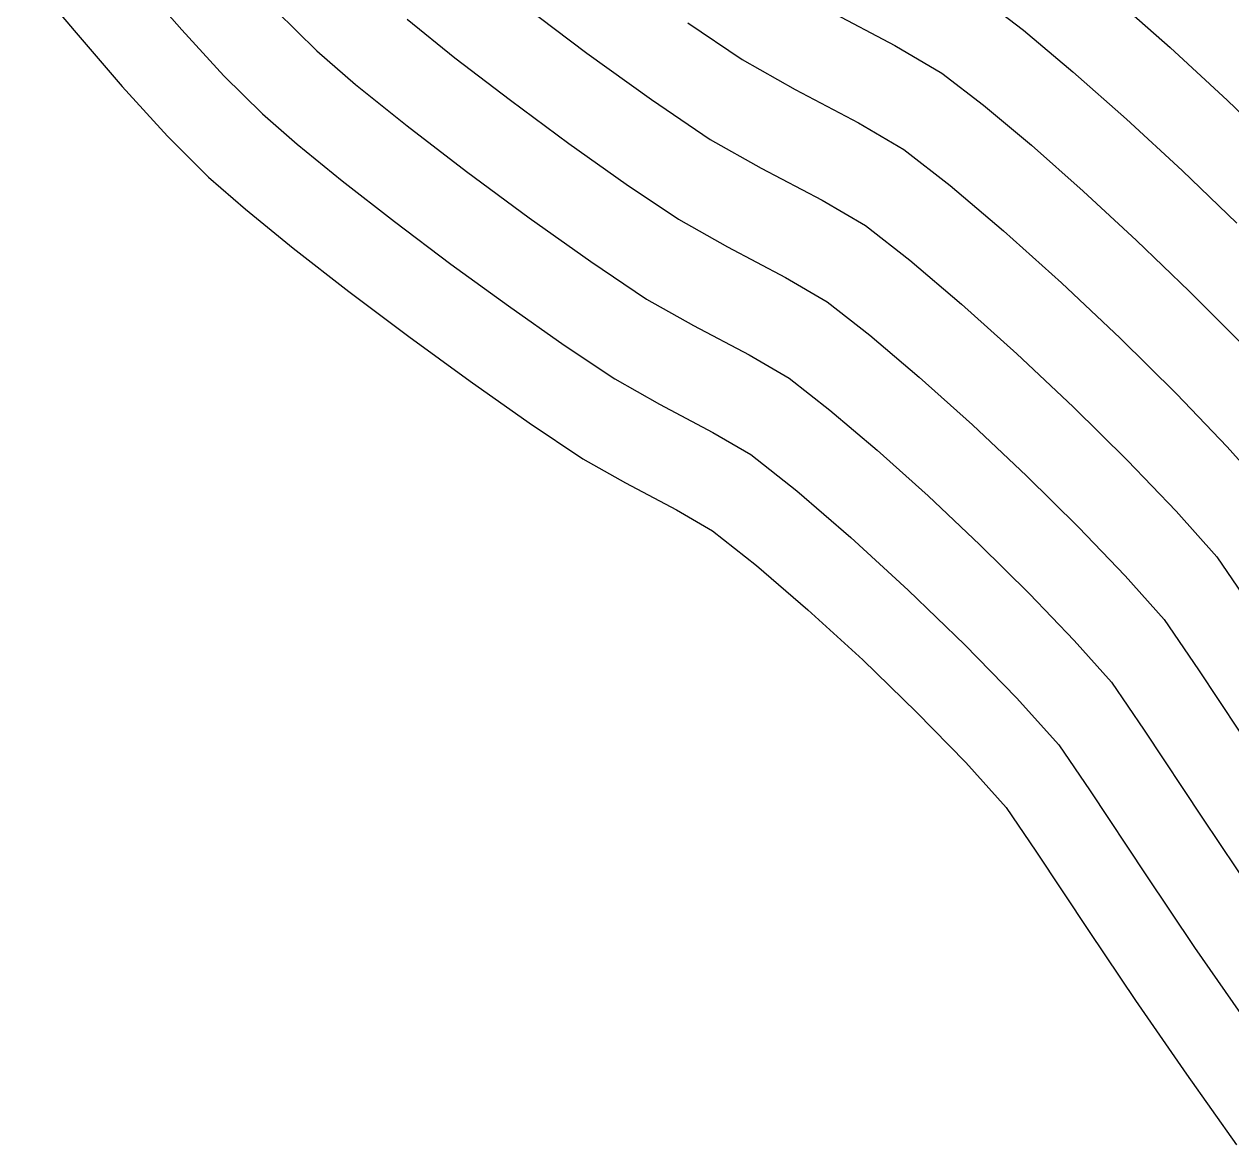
# Model space of a CAD drawing. Extents: x 62344 to 62624, y 108620 to 109406.
# Drawn here: x 62377.93 to 62394.54, y 108678.8 to 108694.21 of the extents above; entities that cross this region are included whole.
import ezdxf

# ---------------------------------------------------------------- set-up
doc = ezdxf.new("R2010")
doc.units = 0
doc.header["$LTSCALE"] = 0.039369
doc.header["$MEASUREMENT"] = 0
doc.layers.add('curve livello 1m', color=2, linetype='Continuous')
doc.layers.add('curve livello 5m', color=7, linetype='Continuous')

msp = doc.modelspace()

# ---------------------------------------------------------------- linework, layer by layer
at = {"layer": 'curve livello 1m', "flags": 128}
for points in [[(62377.9305, 108694.94304), (62378.61601, 108694.12356), (62379.27812, 108693.35462), (62379.90028, 108692.67127), (62380.46592, 108692.10854), (62380.46592, 108692.10854), (62380.97254, 108691.6666), (62381.63044, 108691.13097), (62382.39462, 108690.53553), (62383.22004, 108689.91419), (62384.06168, 108689.30083), (62384.87452, 108688.72934), (62385.61354, 108688.23362), (62386.20092, 108687.90074), (62386.89881, 108687.53331), (62387.39731, 108687.24209), (62388.00214, 108686.76607), (62388.70878, 108686.15641), (62389.46119, 108685.46594), (62390.20332, 108684.7475), (62390.87913, 108684.05392), (62391.43257, 108683.43804), (62391.84387, 108682.83526), (62392.57417, 108681.73229), (62393.21182, 108680.78108), (62393.91603, 108679.76898), (62394.60239, 108678.79636)], [(62379.48009, 108694.84187), (62380.09752, 108694.13257), (62380.67817, 108693.50196), (62381.20938, 108692.97685), (62381.20938, 108692.97685), (62381.68589, 108692.56117), (62382.30471, 108692.05736), (62383.02348, 108691.4973), (62383.79986, 108690.91287), (62384.59149, 108690.33595), (62385.35604, 108689.79842), (62386.05115, 108689.33215), (62386.05115, 108689.33215), (62386.66749, 108688.98286), (62387.39979, 108688.59731), (62387.92286, 108688.29174), (62388.55751, 108687.79225), (62389.29899, 108687.15254), (62390.08849, 108686.42803), (62390.86721, 108685.67417), (62391.57634, 108684.9464), (62392.15706, 108684.30015), (62392.58864, 108683.66766), (62393.35495, 108682.51031), (62394.02403, 108681.5122), (62394.76295, 108680.4502)], [(62392.92491, 108694.56916), (62393.68981, 108693.8924), (62394.47961, 108693.16263), (62395.26135, 108692.41091)], [(62384.78872, 108694.47579), (62385.66775, 108693.81409), (62386.55757, 108693.17444), (62387.36399, 108692.62775), (62387.36399, 108692.62775), (62388.0672, 108692.22922), (62388.90272, 108691.78933), (62389.49952, 108691.44069), (62390.11115, 108690.96348), (62390.81938, 108690.36209), (62391.58194, 108689.67634), (62392.3566, 108688.94608), (62393.10108, 108688.21112), (62393.77314, 108687.51131), (62394.33053, 108686.88648), (62394.82294, 108686.16484)], [(62389.00034, 108694.39346), (62389.90467, 108693.91734), (62390.55062, 108693.53999), (62391.12322, 108693.09628), (62391.78025, 108692.54553), (62392.49105, 108691.91663), (62393.225, 108691.23846), (62393.95146, 108690.53989), (62394.63979, 108689.84983)], [(62383.19507, 108694.28153), (62383.85469, 108693.75112), (62384.61637, 108693.16645), (62385.42139, 108692.57176), (62386.21097, 108692.01128), (62386.92638, 108691.52922), (62386.92638, 108691.52922), (62387.60063, 108691.1471), (62388.40174, 108690.72532), (62388.97396, 108690.39104), (62389.56041, 108689.93348), (62390.23947, 108689.35686), (62390.97064, 108688.69935), (62391.71339, 108687.99915), (62392.42722, 108687.29446), (62393.07161, 108686.62347), (62393.60604, 108686.02437), (62394.07818, 108685.33244), (62394.91649, 108684.06634)], [(62387.05803, 108694.23037), (62387.8016, 108693.72628), (62387.8016, 108693.72628), (62388.53377, 108693.31134), (62389.40369, 108692.85334), (62390.02507, 108692.49034), (62390.66189, 108691.99348), (62391.39928, 108691.36732), (62392.19325, 108690.65334), (62392.9998, 108689.893), (62393.77494, 108689.12778), (62394.47468, 108688.39915), (62395.05502, 108687.74859)]]:
    msp.add_lwpolyline(points, dxfattribs=at)
at = {"layer": 'curve livello 5m', "flags": 128}
for points in [[(62391.07617, 108694.58964), (62391.67056, 108694.12904), (62392.35258, 108693.55734), (62393.09043, 108692.90452), (62393.85231, 108692.20054), (62394.60641, 108691.4754)], [(62381.39668, 108694.39493), (62381.95283, 108693.84516), (62381.95283, 108693.84516), (62382.48768, 108693.38199), (62383.19499, 108692.81323), (62384.01174, 108692.1863), (62384.87496, 108691.54861), (62385.72163, 108690.9476), (62386.48876, 108690.43069), (62386.48876, 108690.43069), (62387.13406, 108690.06498), (62387.90076, 108689.66132), (62388.44841, 108689.34139), (62388.44841, 108689.34139), (62389.00967, 108688.90348), (62389.65957, 108688.35162), (62390.35933, 108687.72235), (62391.07019, 108687.05223), (62391.75336, 108686.37781), (62392.37007, 108685.73563), (62392.88155, 108685.16226), (62392.88155, 108685.16226), (62393.33341, 108684.50005), (62394.13572, 108683.28833), (62394.83623, 108682.24332)]]:
    msp.add_lwpolyline(points, dxfattribs=at)

doc.saveas('drawing.dxf')
